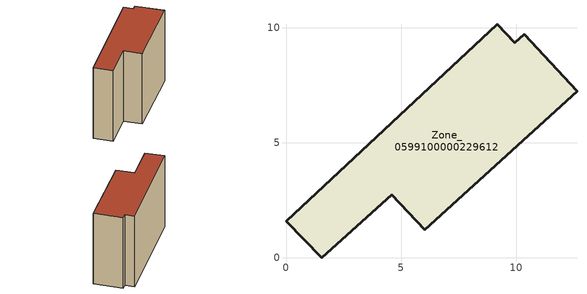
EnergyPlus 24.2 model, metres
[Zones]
Zone_0599100000229612
 floor ground (C_G): 9.94,9.34 10.34,9.71 12.64,7.23 6.02,1.22 4.59,2.75 1.56,0 0,1.59 9.17,10.16 z0
 wall outside (C_F): 9.17,10.16 0,1.59 1.56,0 4.59,2.75 6.02,1.22 12.64,7.23 10.34,9.71 9.94,9.34 9.17,10.16 z0:9.06
 roof outside (C_R): 9.94,9.34 9.17,10.16 0,1.59 1.56,0 4.59,2.75 6.02,1.22 12.64,7.23 10.34,9.71 z9.06
[BUILDING]
Pand.0599100000229612: North Axis=0; Terrain=City; Loads Convergence Tolerance Value=0.04; Temperature Convergence Tolerance Value=0.4; Solar Distribution=FullExterior; Maximum Number of Warmup Days=25; Minimum Number of Warmup Days=1
[Site:Location]
Rotterdam.The.Hague.AP_ZH_NLD Design_Conditions: Latitude=51.96; Longitude=4.45; Time Zone=1; Elevation=-4.5
[SITE:GROUNDTEMPERATURE:BUILDINGSURFACE]
18, 18, 18, 18, 18, 18, 18, 18, 18, 18, 18, 18
[MATERIAL] Thermal Absorptance=0.9; Solar Absorptance=0.7; Visible Absorptance=0.7
Name | Roughness | Thickness | Conductivity | Density | Specific Heat
G.TI.1946 | MediumSmooth | 0.15 | 1 | 540 | 1210
F.TI.1946 | Rough | 0.3 | 0.857143 | 1920 | 840
R.TI.1946 | MediumRough | 0.2 | 0.1 | 1500 | 1000
[CONSTRUCTION]
C_G: G.TI.1946
C_F: F.TI.1946
C_R: R.TI.1946
[ZONE]
Zone_0599100000229612: Type=1; Multiplier=1; Ceiling Height=Autocalculate; Volume=Autocalculate; Floor Area=autocalculate; Part of Total Floor Area=Yes
[ZONEINFILTRATION:DESIGNFLOWRATE]
Infil_Zone_0599100000229612: Zone or ZoneList or Space or SpaceList=Zone_0599100000229612; Schedule=AlwaysOn; Design Flow Rate Calculation Method=Flow/Area; Flow Rate per Floor Area=0.003; Constant Term Coefficient=1; Temperature Term Coefficient=0; Velocity Term Coefficient=0; Velocity Squared Term Coefficient=0
[HVACTEMPLATE:ZONE:IDEALLOADSAIRSYSTEM]
Zone_0599100000229612: Maximum Heating Supply Air Temperature=50; Minimum Cooling Supply Air Temperature=13; Maximum Heating Supply Air Humidity Ratio=0.0156; Minimum Cooling Supply Air Humidity Ratio=0.0077; Heating Limit=NoLimit; Cooling Limit=NoLimit; Dehumidification Control Type=ConstantSensibleHeatRatio; Cooling Sensible Heat Ratio=0.7; Dehumidification Setpoint=60; Humidification Control Type=None; Humidification Setpoint=30; Outdoor Air Method=None; Outdoor Air Flow Rate per Person=0.00944; Outdoor Air Flow Rate per Zone Floor Area=0; Outdoor Air Flow Rate per Zone=0; Demand Controlled Ventilation Type=None; Outdoor Air Economizer Type=NoEconomizer; Heat Recovery Type=None; Sensible Heat Recovery Effectiveness=0.7; Latent Heat Recovery Effectiveness=0.65
[ZONECONTROL:THERMOSTAT]
ThermostatControl_Zone_0599100000229612: Zone or ZoneList=Zone_0599100000229612; Control Type Schedule=DualSetpointControlType; Control 1=Thermostat_Zone_0599100000229612; Temperature Difference Between Cutout And Setpoint=0
[THERMOSTATSETPOINT:DUALSETPOINT]
Thermostat_Zone_0599100000229612: Heating Setpoint Temperature Schedule=HeatingSetpoint_Zone_0599100000229612; Cooling Setpoint Temperature Schedule=CoolingSetpoint_Zone_0599100000229612
[SCHEDULE:COMPACT]
HeatingSetpoint_Zone_0599100000229612: Through: 12/31, For: AllDays, Until: 24:00, 21
CoolingSetpoint_Zone_0599100000229612: Through: 12/31, For: AllDays, Until: 24:00, 24
DualSetpointControlType: Through: 12/31, For: AllDays, Until: 24:00, 4
AlwaysOn: Through: 12/31, For: AllDays, Until: 24:00, 1
